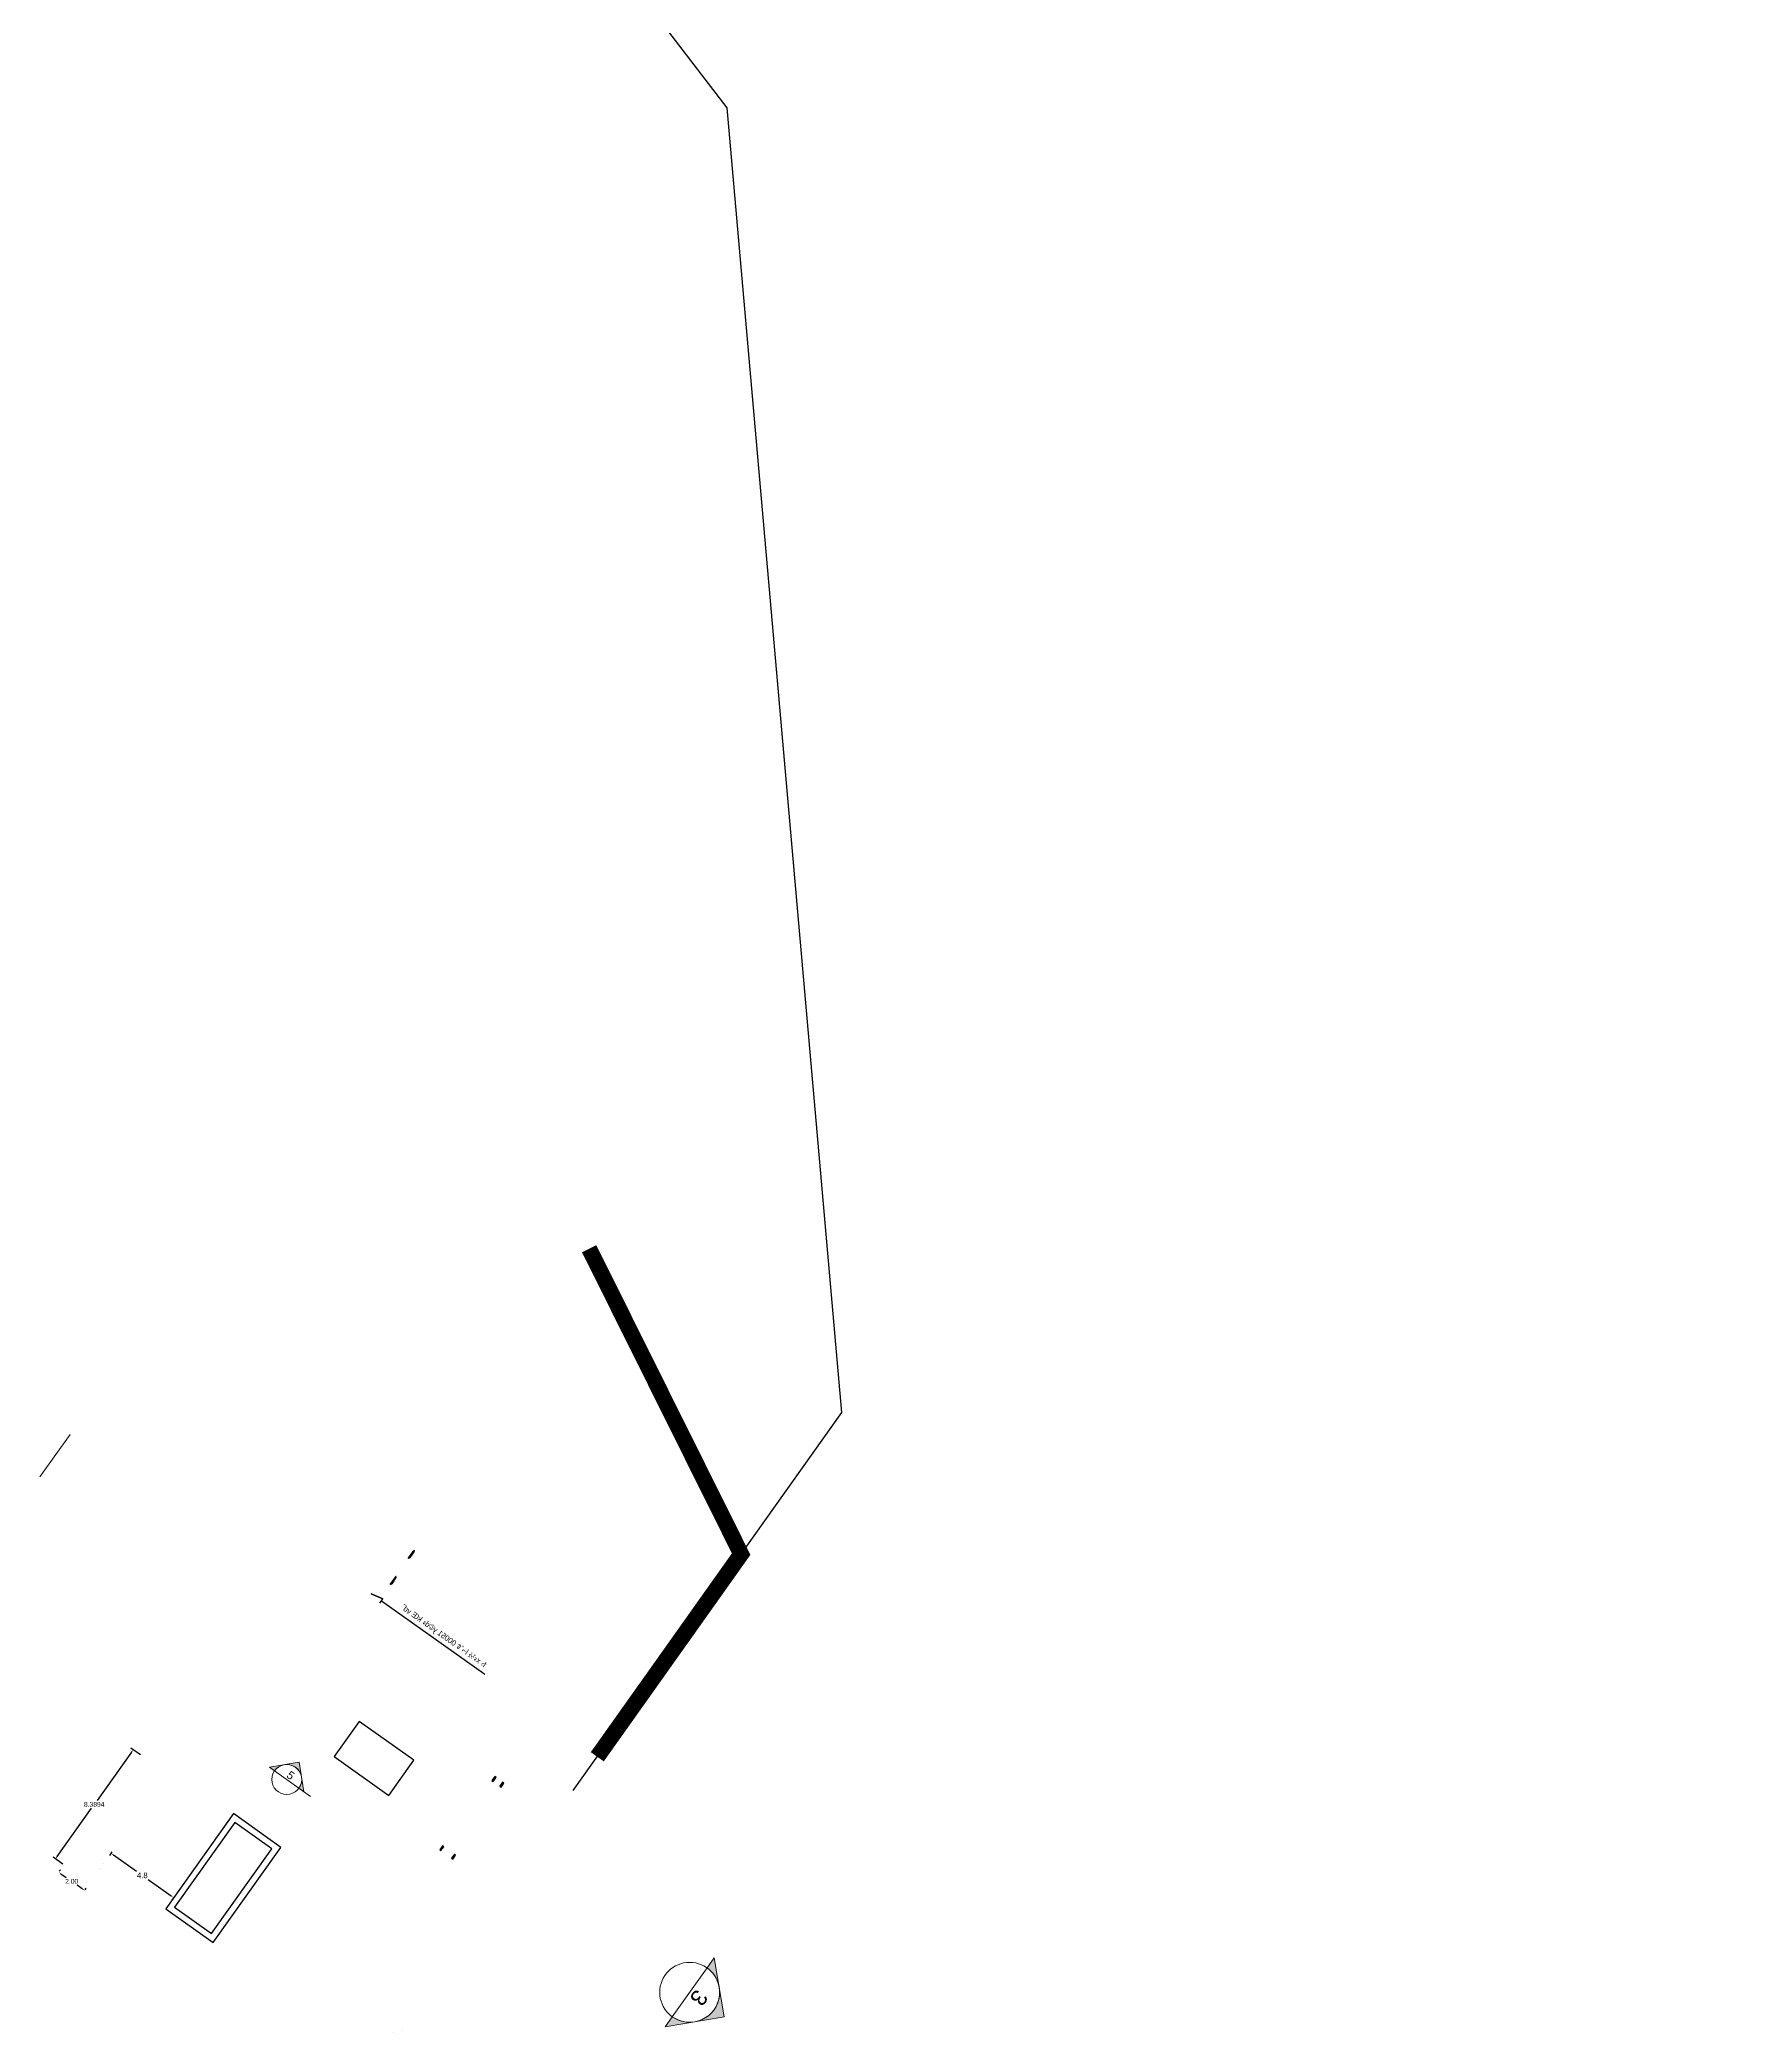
# Model space of a CAD drawing. Header units: inches. Extents: x 345672 to 499152, y 3209888 to 3245213.
# Drawn here: x 345911.6 to 346018.3, y 3211272.5 to 3211397.2 of the extents above; entities that cross this region are included whole.
import ezdxf
from ezdxf.enums import TextEntityAlignment as Align

# ---------------------------------------------------------------- set-up
doc = ezdxf.new("R2010")
doc.units = ezdxf.units.IN
doc.header["$MEASUREMENT"] = 0
doc.layers.add('C-ROAD-CNTR-N', color=92, linetype='Continuous')
doc.styles.add('naskhd', font='naskhd.shx', dxfattribs={"width": 0.8, "oblique": 10})
doc.styles.get("Standard").update_dxf_attribs({"font": 'arial.ttf'})
doc.styles.add('Tahoma', font='tahoma.ttf')
doc.dimstyles.get("Standard").update_dxf_attribs({"dimtxt": 0.18, "dimasz": 0.18, "dimexe": 0.18, "dimexo": 0.0625, "dimgap": 0.09, "dimtad": 0, "dimtih": 1, "dimtoh": 1, "dimdec": 4, "dimzin": 0, "dimdsep": 46, "dimtxsty": 'Standard', "dimcen": 0.09, "dimadec": 0, "dimazin": 0, "dimtfac": 1, "dimtdec": 4, "dimtofl": 0, "dimtmove": 0, "dimatfit": 3, "dimfxl": 1, "dimtolj": 1, "dimtzin": 0, "dimarcsym": 0})

# ---------------------------------------------------------------- blocks, each defined once
blk = doc.blocks.new('*D79')
at = {"color": 0, "lineweight": -2, "transparency": 16777216}
for p, q in [((345917.37, 3211290.02), (345915.22, 3211286.99)), ((345917.94, 3211289.84), (345917.33, 3211290.27)), ((345912.72, 3211283.48), (345914.87, 3211286.51)), ((345913.08, 3211283), (345912.47, 3211283.44))]:
    blk.add_line(p, q, dxfattribs=at)
at = {"color": 0, "transparency": 16777216}
for points in [[(345917.35, 3211290.04), (345917.4, 3211290), (345917.48, 3211290.17)], [(345912.69, 3211283.5), (345912.74, 3211283.46), (345912.61, 3211283.33)]]:
    blk.add_solid(points, dxfattribs=at)
at = {"color": 0, "lineweight": 9, "transparency": 16777216, "insert": (345915.04, 3211286.75), "char_height": 0.18, "attachment_point": 5}
blk.add_mtext('\\A1;{\\H1.66667x;8.3894}', dxfattribs=at)
blk = doc.blocks.new('*D80')
at = {"color": 0, "lineweight": -2, "transparency": 16777216}
for p, q in [((345912.85, 3211282.56), (345912.92, 3211282.66)), ((345912.96, 3211282.41), (345913.28, 3211282.17)), ((345914.29, 3211281.46), (345913.97, 3211281.69)), ((345914.48, 3211281.4), (345914.54, 3211281.5))]:
    blk.add_line(p, q, dxfattribs=at)
at = {"color": 0, "transparency": 16777216}
for points in [[(345912.97, 3211282.43), (345912.94, 3211282.38), (345912.81, 3211282.51)], [(345914.31, 3211281.48), (345914.28, 3211281.43), (345914.44, 3211281.35)]]:
    blk.add_solid(points, dxfattribs=at)
at = {"color": 0, "lineweight": 9, "transparency": 16777216, "insert": (345913.63, 3211281.93), "char_height": 0.18, "attachment_point": 5}
blk.add_mtext('\\A1;{\\fArial|b0|i0|c178|p34;\\H1.66667x;2.00}', dxfattribs=at)
blk = doc.blocks.new('*D81')
at = {"color": 0, "lineweight": -2, "transparency": 16777216}
for p, q in [((345916.15, 3211283.77), (345915.99, 3211283.54)), ((345916.24, 3211283.58), (345917.68, 3211282.56)), ((345919.86, 3211281.01), (345918.42, 3211282.03)), ((345920.06, 3211280.99), (345919.9, 3211280.76))]:
    blk.add_line(p, q, dxfattribs=at)
at = {"color": 0, "transparency": 16777216}
for points in [[(345916.26, 3211283.61), (345916.22, 3211283.56), (345916.09, 3211283.69)], [(345919.88, 3211281.03), (345919.84, 3211280.99), (345920, 3211280.91)]]:
    blk.add_solid(points, dxfattribs=at)
at = {"color": 0, "transparency": 16777216, "insert": (345918.05, 3211282.3), "char_height": 0.35, "attachment_point": 5}
blk.add_mtext('\\A1;4.8', dxfattribs=at)
blk = doc.blocks.new('RGG')
at = {"lineweight": 5}
h = blk.add_hatch(color=256, dxfattribs=at)
edge = h.paths.add_edge_path()
edge.add_line((345927.85532, 3211287.76354), (345928.17177, 3211287.53847))
edge.add_line((345928.17177, 3211287.53847), (345927.85975, 3211289.38733))
edge.add_line((345927.85975, 3211289.38733), (345926.0109, 3211289.07531))
edge.add_line((345926.0109, 3211289.07531), (345926.32735, 3211288.85025))
edge.add_arc((345927.09133, 3211288.30689), 0.9375, -35.4208891, 144.5791109, ccw=False)
h = blk.add_hatch(color=256, dxfattribs=at)
edge = h.paths.add_edge_path()
edge.add_line((345951.22616, 3211273.45489), (345950.77603, 3211272.82199))
edge.add_line((345950.77603, 3211272.82199), (345954.47374, 3211273.44602))
edge.add_line((345954.47374, 3211273.44602), (345953.84971, 3211277.14374))
edge.add_line((345953.84971, 3211277.14374), (345953.39958, 3211276.51083))
edge.add_arc((345952.31287, 3211274.98286), 1.875, -125.4208879, 54.5791121, ccw=False)
at = {"lineweight": 9}
for p, q in [((345913.52507, 3211309.90617), (345911.63758, 3211307.25159)), ((345933.78472, 3211272.48838), (345933.78478, 3211272.48846)), ((345934.34249, 3211272.58263), (345934.34258, 3211272.58257))]:
    blk.add_line(p, q, dxfattribs=at)
at = {"ltscale": 2}
for p, q in [((345934.73785, 3211302.20214, 0), (345935.02767, 3211302.60958, 0)), ((345934.7535, 3211302.22414, 0), (345934.88277, 3211302.40585, 0)), ((345934.75881, 3211302.20777, 0), (345934.89405, 3211302.39783, 0)), ((345934.8975, 3211302.39537, 0), (345934.76195, 3211302.20483, 0)), ((345934.88958, 3211302.40101, 0), (345934.7666, 3211302.22813, 0)), ((345934.7939, 3211302.20446, 0), (345934.91889, 3211302.38016, 0)), ((345934.9221, 3211302.37788, 0), (345934.7971, 3211302.20218, 0)), ((345935.01202, 3211302.58758, 0), (345934.88277, 3211302.40585, 0)), ((345934.88958, 3211302.40101, 0), (345935.01255, 3211302.57389, 0)), ((345935.02922, 3211302.58793, 0), (345934.89405, 3211302.39783, 0)), ((345934.8975, 3211302.39537, 0), (345935.03304, 3211302.58593, 0)), ((345935.04387, 3211302.55587, 0), (345934.91889, 3211302.38016, 0)), ((345934.9221, 3211302.37788, 0), (345935.04707, 3211302.55359, 0)), ((345935.00908, 3211302.57947, 0), (345935.00846, 3211302.57581, 0)), ((345935.00846, 3211302.57581, 0), (345935.00962, 3211302.57371, 0)), ((345935.01081, 3211302.58489, 0), (345935.00908, 3211302.57947, 0)), ((345935.00962, 3211302.57371, 0), (345935.01093, 3211302.57306, 0)), ((345935.01202, 3211302.58758, 0), (345935.01081, 3211302.58489, 0)), ((345935.01093, 3211302.57306, 0), (345935.01255, 3211302.57389, 0)), ((345935.06192, 3211302.65774, 0), (345935.01202, 3211302.58758, 0)), ((345935.01255, 3211302.57389, 0), (345935.03448, 3211302.60473, 0)), ((345935.02922, 3211302.58793, 0), (345935.02781, 3211302.58441, 0)), ((345935.02781, 3211302.58441, 0), (345935.02818, 3211302.58344, 0)), ((345935.02818, 3211302.58344, 0), (345935.03054, 3211302.58346, 0)), ((345935.03893, 3211302.60157, 0), (345935.02922, 3211302.58793, 0)), ((345935.03054, 3211302.58346, 0), (345935.03304, 3211302.58593, 0)), ((345935.03304, 3211302.58593, 0), (345935.03664, 3211302.59044, 0)), ((345935.03448, 3211302.60473, 0), (345935.03893, 3211302.60157, 0)), ((345935.03664, 3211302.59044, 0), (345935.05489, 3211302.57748, 0)), ((345935.04449, 3211302.55797, 0), (345935.04387, 3211302.55587, 0)), ((345935.04387, 3211302.55587, 0), (345935.04707, 3211302.55359, 0)), ((345935.04601, 3211302.56021, 0), (345935.04449, 3211302.55797, 0)), ((345935.05039, 3211302.56637, 0), (345935.04601, 3211302.56021, 0)), ((345935.04707, 3211302.55359, 0), (345935.04888, 3211302.5554, 0)), ((345935.04888, 3211302.5554, 0), (345935.05219, 3211302.55872, 0)), ((345935.05277, 3211302.57034, 0), (345935.05039, 3211302.56637, 0)), ((345935.05219, 3211302.55872, 0), (345935.05441, 3211302.56034, 0)), ((345935.05419, 3211302.57367, 0), (345935.05277, 3211302.57034, 0)), ((345935.0551, 3211302.57638, 0), (345935.05419, 3211302.57367, 0)), ((345935.05489, 3211302.57748, 0), (345935.0551, 3211302.57638, 0)), ((345935.05784, 3211302.62588, 0), (345935.06829, 3211302.65104, 0)), ((345935.07892, 3211302.60476, 0), (345935.05784, 3211302.62588, 0)), ((345935.06829, 3211302.65104, 0), (345935.06192, 3211302.65774, 0)), ((345935.07587, 3211302.58126, 0), (345935.07658, 3211302.58798, 0)), ((345935.07659, 3211302.57641, 0), (345935.07587, 3211302.58126, 0)), ((345935.07658, 3211302.58798, 0), (345935.0785, 3211302.59819, 0)), ((345935.0785, 3211302.59819, 0), (345935.07892, 3211302.60476, 0)), ((345934.70359, 3211302.15398, 0), (345934.7535, 3211302.22414, 0)), ((345934.712, 3211302.15016, 0), (345934.70359, 3211302.15398, 0)), ((345934.73235, 3211302.16829, 0), (345934.712, 3211302.15016, 0)), ((345934.75922, 3211302.15531, 0), (345934.73235, 3211302.16829, 0)), ((345934.7666, 3211302.22813, 0), (345934.74466, 3211302.1973, 0)), ((345934.74466, 3211302.1973, 0), (345934.74911, 3211302.19413, 0)), ((345934.74911, 3211302.19413, 0), (345934.75881, 3211302.20777, 0)), ((345934.7535, 3211302.22414, 0), (345934.75564, 3211302.22617, 0)), ((345934.75564, 3211302.22617, 0), (345934.76019, 3211302.22958, 0)), ((345934.75881, 3211302.20777, 0), (345934.76168, 3211302.21026, 0)), ((345934.76195, 3211302.20483, 0), (345934.75887, 3211302.19995, 0)), ((345934.75887, 3211302.19995, 0), (345934.7771, 3211302.18696, 0)), ((345934.76528, 3211302.15786, 0), (345934.75922, 3211302.15531, 0)), ((345934.76019, 3211302.22958, 0), (345934.76345, 3211302.23137, 0)), ((345934.76168, 3211302.21026, 0), (345934.76271, 3211302.21023, 0)), ((345934.76346, 3211302.208, 0), (345934.76195, 3211302.20483, 0)), ((345934.76271, 3211302.21023, 0), (345934.76346, 3211302.208, 0)), ((345934.76345, 3211302.23137, 0), (345934.76581, 3211302.23096, 0)), ((345934.77429, 3211302.16302, 0), (345934.76528, 3211302.15786, 0)), ((345934.76581, 3211302.23096, 0), (345934.76685, 3211302.22994, 0)), ((345934.76685, 3211302.22994, 0), (345934.7666, 3211302.22813, 0)), ((345934.78041, 3211302.1659, 0), (345934.77429, 3211302.16302, 0)), ((345934.7771, 3211302.18696, 0), (345934.77821, 3211302.18712, 0)), ((345934.77821, 3211302.18712, 0), (345934.78047, 3211302.18887, 0)), ((345934.78523, 3211302.16681, 0), (345934.78041, 3211302.1659, 0)), ((345934.78047, 3211302.18887, 0), (345934.78315, 3211302.1913, 0)), ((345934.78315, 3211302.1913, 0), (345934.78612, 3211302.19485, 0)), ((345934.78612, 3211302.19485, 0), (345934.7905, 3211302.20101, 0)), ((345934.7905, 3211302.20101, 0), (345934.79212, 3211302.20318, 0)), ((345934.79212, 3211302.20318, 0), (345934.7939, 3211302.20446, 0)), ((345934.79394, 3211302.19566, 0), (345934.79314, 3211302.19304, 0)), ((345934.7939, 3211302.20446, 0), (345934.7971, 3211302.20218, 0)), ((345934.79599, 3211302.19988, 0), (345934.79394, 3211302.19566, 0)), ((345934.7971, 3211302.20218, 0), (345934.79599, 3211302.19988, 0)), ((345933.56733, 3211300.51523), (345933.61723, 3211300.58538)), ((345933.57574, 3211300.51141), (345933.56733, 3211300.51523)), ((345933.59608, 3211300.52953), (345933.57574, 3211300.51141)), ((345933.62295, 3211300.51655), (345933.59608, 3211300.52953)), ((345933.60158, 3211300.56338), (345933.8914, 3211300.97082)), ((345933.63033, 3211300.58938), (345933.6084, 3211300.55854)), ((345933.6084, 3211300.55854), (345933.61284, 3211300.55538)), ((345933.61284, 3211300.55538), (345933.62254, 3211300.56902)), ((345933.61723, 3211300.58538), (345933.7465, 3211300.76709)), ((345933.61723, 3211300.58538), (345933.61938, 3211300.58741)), ((345933.61938, 3211300.58741), (345933.62393, 3211300.59082)), ((345933.62254, 3211300.56902), (345933.75778, 3211300.75907)), ((345933.62254, 3211300.56902), (345933.62541, 3211300.57151)), ((345933.62568, 3211300.56607), (345933.6226, 3211300.56119)), ((345933.6226, 3211300.56119), (345933.64083, 3211300.5482)), ((345933.62902, 3211300.5191), (345933.62295, 3211300.51655)), ((345933.62393, 3211300.59082), (345933.62718, 3211300.59261)), ((345933.62541, 3211300.57151), (345933.62645, 3211300.57147)), ((345933.76124, 3211300.75661), (345933.62568, 3211300.56607)), ((345933.6272, 3211300.56924), (345933.62568, 3211300.56607)), ((345933.62645, 3211300.57147), (345933.6272, 3211300.56924)), ((345933.62718, 3211300.59261), (345933.62955, 3211300.5922)), ((345933.63803, 3211300.52426), (345933.62902, 3211300.5191)), ((345933.62955, 3211300.5922), (345933.63059, 3211300.59118)), ((345933.75331, 3211300.76225), (345933.63033, 3211300.58938)), ((345933.63059, 3211300.59118), (345933.63033, 3211300.58938)), ((345933.64415, 3211300.52714), (345933.63803, 3211300.52426)), ((345933.64083, 3211300.5482), (345933.64194, 3211300.54836)), ((345933.64194, 3211300.54836), (345933.64421, 3211300.55011)), ((345933.64896, 3211300.52805), (345933.64415, 3211300.52714)), ((345933.64421, 3211300.55011), (345933.64689, 3211300.55254)), ((345933.64689, 3211300.55254), (345933.64986, 3211300.55609)), ((345933.64986, 3211300.55609), (345933.65424, 3211300.56225)), ((345933.65424, 3211300.56225), (345933.65585, 3211300.56442)), ((345933.65585, 3211300.56442), (345933.65763, 3211300.5657)), ((345933.65767, 3211300.5569), (345933.65687, 3211300.55428)), ((345933.65763, 3211300.5657), (345933.78263, 3211300.7414)), ((345933.65763, 3211300.5657), (345933.66084, 3211300.56342)), ((345933.65972, 3211300.56112), (345933.65767, 3211300.5569)), ((345933.66084, 3211300.56342), (345933.65972, 3211300.56112)), ((345933.78583, 3211300.73912), (345933.66084, 3211300.56342)), ((345933.87576, 3211300.94882), (345933.7465, 3211300.76709)), ((345933.75331, 3211300.76225), (345933.87628, 3211300.93513)), ((345933.89296, 3211300.94917), (345933.75778, 3211300.75907)), ((345933.76124, 3211300.75661), (345933.89677, 3211300.94717)), ((345933.9076, 3211300.91711), (345933.78263, 3211300.7414)), ((345933.78583, 3211300.73912), (345933.91081, 3211300.91483)), ((345933.87281, 3211300.94071), (345933.87219, 3211300.93705)), ((345933.87219, 3211300.93705), (345933.87335, 3211300.93495)), ((345933.87454, 3211300.94613), (345933.87281, 3211300.94071)), ((345933.87335, 3211300.93495), (345933.87466, 3211300.9343)), ((345933.87576, 3211300.94882), (345933.87454, 3211300.94613)), ((345933.87466, 3211300.9343), (345933.87628, 3211300.93513)), ((345933.92566, 3211301.01898), (345933.87576, 3211300.94882)), ((345933.87628, 3211300.93513), (345933.89822, 3211300.96597)), ((345933.89296, 3211300.94917), (345933.89155, 3211300.94565)), ((345933.89155, 3211300.94565), (345933.89192, 3211300.94468)), ((345933.89192, 3211300.94468), (345933.89427, 3211300.9447)), ((345933.90266, 3211300.96281), (345933.89296, 3211300.94917)), ((345933.89427, 3211300.9447), (345933.89677, 3211300.94717)), ((345933.89677, 3211300.94717), (345933.90037, 3211300.95169)), ((345933.89822, 3211300.96597), (345933.90266, 3211300.96281)), ((345933.90037, 3211300.95169), (345933.91862, 3211300.93872)), ((345933.90822, 3211300.91922), (345933.9076, 3211300.91711)), ((345933.9076, 3211300.91711), (345933.91081, 3211300.91483)), ((345933.90974, 3211300.92145), (345933.90822, 3211300.91922)), ((345933.91412, 3211300.92761), (345933.90974, 3211300.92145)), ((345933.91081, 3211300.91483), (345933.91261, 3211300.91664)), ((345933.91261, 3211300.91664), (345933.91593, 3211300.91996)), ((345933.91651, 3211300.93158), (345933.91412, 3211300.92761)), ((345933.91593, 3211300.91996), (345933.91814, 3211300.92158)), ((345933.91792, 3211300.93491), (345933.91651, 3211300.93158)), ((345933.91883, 3211300.93762), (345933.91792, 3211300.93491)), ((345933.91862, 3211300.93872), (345933.91883, 3211300.93762)), ((345933.92157, 3211300.98712), (345933.93203, 3211301.01229)), ((345933.94266, 3211300.966), (345933.92157, 3211300.98712)), ((345933.93203, 3211301.01229), (345933.92566, 3211301.01898)), ((345933.9396, 3211300.9425), (345933.94032, 3211300.94922)), ((345933.94032, 3211300.93765), (345933.9396, 3211300.9425)), ((345933.94032, 3211300.94922), (345933.94224, 3211300.95943)), ((345933.94224, 3211300.95943), (345933.94266, 3211300.966))]:
    blk.add_line(p, q, dxfattribs=at)
at = {"lineweight": 5}
for p, q in [((345927.85532, 3211287.76354), (345926.32735, 3211288.85025)), ((345927.85532, 3211287.76354), (345928.58935, 3211287.24148)), ((345953.39958, 3211276.51083), (345951.22616, 3211273.45489))]:
    blk.add_line(p, q, dxfattribs=at)
at = {"color": 6, "lineweight": 9, "const_width": 1}
blk.add_lwpolyline([(345946.02467, 3211321.53206), (345955.53701, 3211302.4184), (345946.53115, 3211289.72805), (345946.53115, 3211289.72805), (345946.53115, 3211289.72805)], dxfattribs=at)
at = {"ltscale": 2, "elevation": 0}
for points in [[(345935.05441, 3211302.56034), (345935.07659, 3211302.57641)], [(345934.79314, 3211302.19304), (345934.78523, 3211302.16681)]]:
    blk.add_lwpolyline(points, dxfattribs=at)
for points in [[(345932.91709, 3211299.34469), (345933.11156, 3211299.61797), (345932.3851, 3211299.92908), (345933.11156, 3211299.61797)], [(345939.49142, 3211294.87227), (345933.01433, 3211299.48133)]]:
    blk.add_lwpolyline(points)
at = {"ltscale": 2}
for points in [[(345933.65687, 3211300.55428), (345933.64896, 3211300.52805)], [(345933.91814, 3211300.92158), (345933.94032, 3211300.93765)]]:
    blk.add_lwpolyline(points, dxfattribs=at)
blk.add_lwpolyline([(345931.62107, 3211291.9418), (345930.0562, 3211289.74153), (345933.47885, 3211287.3073), (345935.04372, 3211289.50758)], close=True)
at = {"lineweight": 5}
for points in [[(345927.85532, 3211287.76354), (345928.17177, 3211287.53847), (345927.85975, 3211289.38733), (345926.0109, 3211289.07531), (345926.32735, 3211288.85025, -1)], [(345951.22616, 3211273.45489), (345950.77603, 3211272.82199), (345954.47374, 3211273.44602), (345953.84971, 3211277.14374), (345953.39958, 3211276.51083, -1)]]:
    blk.add_lwpolyline(points, format="xyb", close=True, dxfattribs=at)
at = {"color": 3}
for points in [[(345939.9362, 3211288.24443), (345940.01768, 3211288.18645), (345940.19161, 3211288.43088), (345940.11013, 3211288.48886)], [(345940.43158, 3211287.89192), (345940.51306, 3211287.83394), (345940.68699, 3211288.07837), (345940.60551, 3211288.13635)], [(345936.66489, 3211283.91029), (345936.74636, 3211283.85231), (345936.9203, 3211284.09674), (345936.83882, 3211284.15472)], [(345937.40877, 3211283.38095), (345937.49025, 3211283.32297), (345937.66418, 3211283.5674), (345937.58271, 3211283.62538)]]:
    blk.add_lwpolyline(points, close=True, dxfattribs=at)
at = {"color": 5}
for points in [[(345919.51366, 3211280.21555), (345922.48331, 3211278.10237), (345926.72012, 3211284.05634), (345923.75047, 3211286.16952)], [(345920.07148, 3211280.30954), (345922.38932, 3211278.66019), (345926.16229, 3211283.96235), (345923.84446, 3211285.6117)]]:
    blk.add_lwpolyline(points, close=True, dxfattribs=at)
at = {"lineweight": 9}
for points in [[(345915.42868, 3211282.74072), (345915.42868, 3211282.74072)], [(345915.63156, 3211283.02592), (345915.63156, 3211283.02592)]]:
    blk.add_lwpolyline(points, close=True, dxfattribs=at)
at = {"lineweight": 5}
for centre, radius in [((345927.09133, 3211288.30689), 0.9375), ((345952.31287, 3211274.98286), 1.875)]:
    blk.add_circle(centre, radius, dxfattribs=at)
at = {"ltscale": 2, "style": 'naskhd', "text_generation_flag": 2}
blk.add_text('f› xء½ l¬ˆ¢ 00051 y©dء kŒ vdˆ', height=0.35, rotation=324.564602, dxfattribs=at).set_placement((345939.42922, 3211295.305, 0))
at = {"lineweight": 5, "attachment_point": 1}
for s, insert, char_height, rotation in [('5', (345927.32473, 3211288.88344), 0.5, 324.5791109), ('3', (345953.53203, 3211274.66058), 1, 234.5791109)]:
    blk.add_mtext_dynamic_manual_height_columns(s, width=0.9711755, gutter_width=10, heights=[0], dxfattribs=dict(at, insert=insert, char_height=char_height, rotation=rotation))
at = {"lineweight": 5, "style": 'Tahoma', "flags": 8}
for p in [(345892.72779, 3211311.27782, 0.00001), (345892.72779, 3211311.27782, 0.00001), (345884.88283, 3211300.3278), (345884.88283, 3211300.3278)]:
    blk.add_attdef('4', text='', height=0.5625, rotation=234.5791121, dxfattribs=at).set_placement(p, align=Align.TOP_CENTER)
at = {"lineweight": 9}
for p1, p2, distance, text, picture, middle in [((345917.99535, 3211289.79911), (345913.13235, 3211282.9629), -0.63695, '{\\H1.66667x;<>}', '*D79', (345915.04482, 3211286.75022)), ((345912.8107, 3211282.51072), (345914.44045, 3211281.35144), 0, '{\\fArial|b0|i0|c178|p34;\\H1.66667x;2.00}', '*D80', (345913.62558, 3211281.93108))]:
    dim = blk.add_aligned_dim(p1=p1, p2=p2, distance=distance, text=text, dimstyle='Standard', dxfattribs=at)
    dim.commit()
    dim.dimension.update_dxf_attribs({"geometry": picture, "text_midpoint": middle})
dim = blk.add_linear_dim(base=(345916.0947, 3211283.68779), p1=(345920.507, 3211281.61149), p2=(345916.3614, 3211284.0626), angle=324.564602, text='4.8', dimstyle='Standard', override={"dimtxt": 0.35, "dimclrt": 0, "dimfxl": 0.1, "dimfxlon": 1})
dim.commit()
dim.dimension.update_dxf_attribs({"geometry": '*D81', "text_midpoint": (345918.05067, 3211282.29594), "dimtype": 128})

msp = doc.modelspace()

# ---------------------------------------------------------------- linework, layer by layer
at = {"layer": 'C-ROAD-CNTR-N', "color": 4, "linetype": 'Continuous', "lineweight": -3}
msp.add_lwpolyline([(345945.02, 3211287.61), (345961.83, 3211311.29), (345954.67, 3211392.96), (345918.48, 3211440.21), (345917.25, 3211449.09), (345936.31, 3211497.15), (346053.22, 3211954), (346057.42, 3212064.77), (346144.28, 3212245.45), (346157.77, 3212253.06), (346279.18, 3212246.47), (346289.01, 3212244.62)], dxfattribs=at)
msp.add_lwpolyline([(345945.02, 3211287.61), (345961.83, 3211311.29), (345954.67, 3211392.96), (345918.48, 3211440.21), (345917.25, 3211449.09), (345936.31, 3211497.15), (346053.22, 3211954), (346057.42, 3212064.77), (346144.28, 3212245.45), (346157.77, 3212253.06), (346279.18, 3212246.47), (346289.01, 3212244.62)], dxfattribs=at)

# ---------------------------------------------------------------- block references
msp.add_blockref('RGG', (0, 0))
msp.add_blockref('RGG', (0, 0))

doc.saveas('drawing.dxf')
